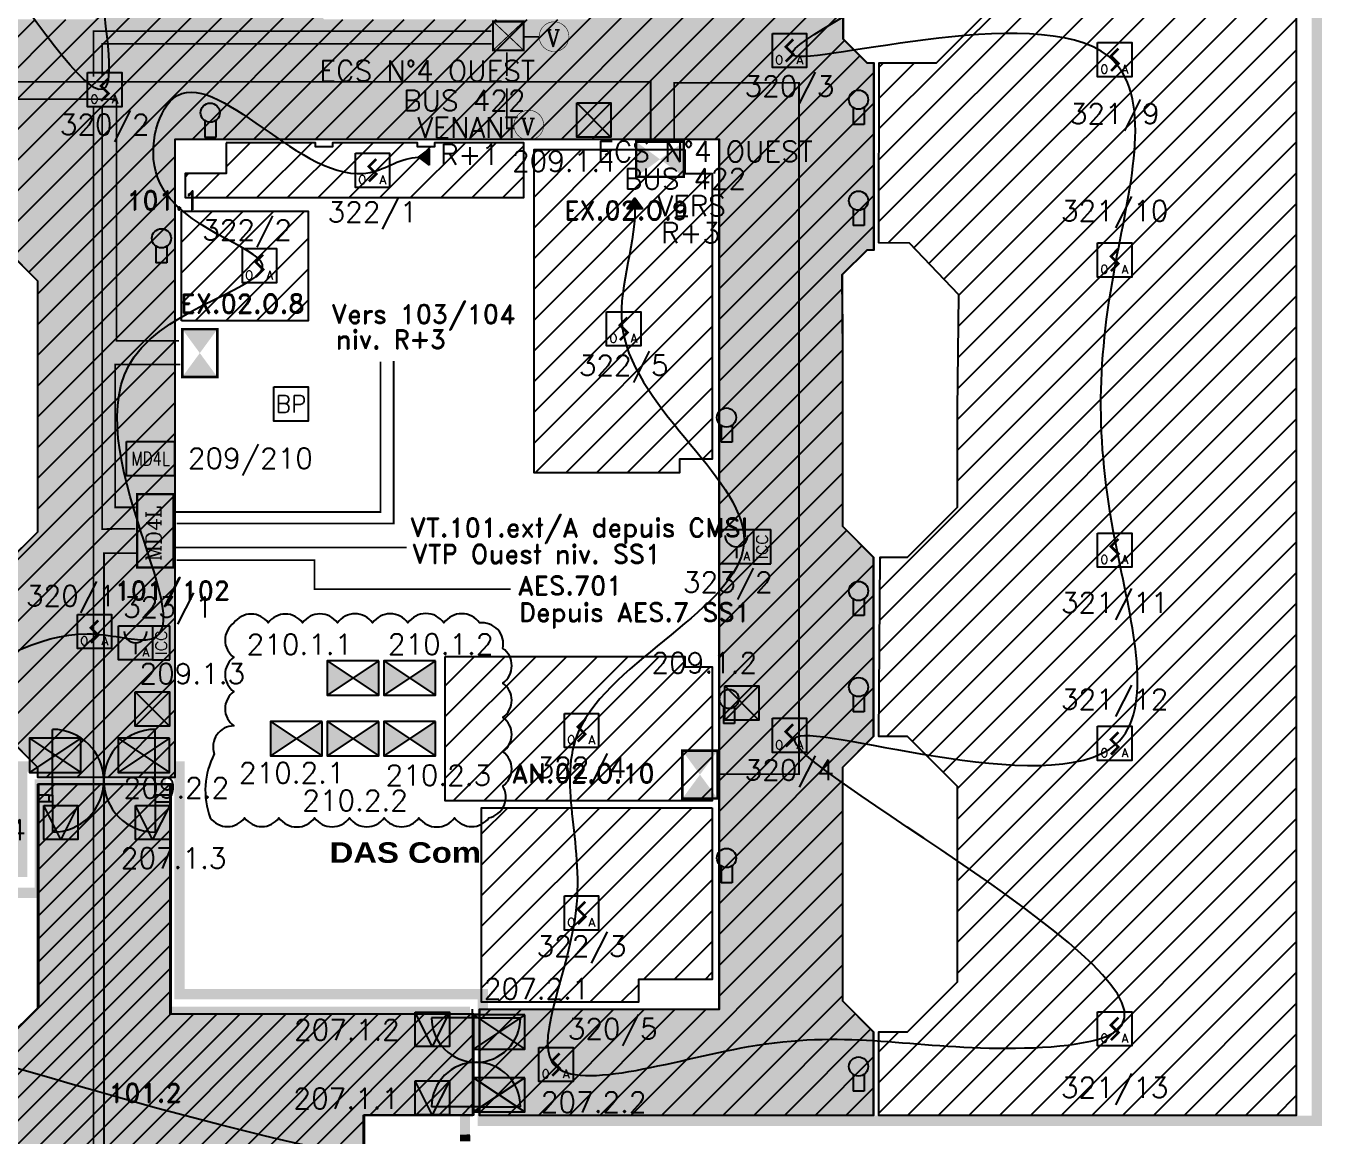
# Model space of a CAD drawing. Header units: millimetres. Extents: x 107 to 210, y 0 to 81.
# Drawn here: x 155.27 to 174.19, y 52.9 to 69.11 of the extents above; entities that cross this region are included whole.
import ezdxf
from ezdxf.enums import TextEntityAlignment as Align

# ---------------------------------------------------------------- set-up
doc = ezdxf.new("R2010")
doc.units = ezdxf.units.MM
doc.linetypes.add('CACHE2', pattern=[4.7625, 3.175, -1.5875])
doc.linetypes.add('SLD', pattern=[0])
for name, color, linetype in [('ATEIS MISE EN SECURITE', 7, 'Continuous'), ('ATEIS ZONES MES', 7, 'Continuous'), ('JCC-ADRESSAGE', 6, 'Continuous'), ('JCC-ALARME GENERALE SELECTIVE', 3, 'Continuous'), ('JCC-BOUTON POUSSOIR REARMEMENT CCF', 3, 'Continuous'), ('JCC-CCF', 6, 'Continuous'), ('JCC-COMMUN', 2, 'Continuous'), ('JCC-DECLENCHEUR MANUEL AVEC ISOLATEUR', 5, 'Continuous'), ('JCC-ELEMENT DEPORTE_4 L DAS', 1, 'Continuous'), ('JCC-FILERIE SDI', 6, 'Continuous'), ('JCC-INDICATEUR ACTION', 1, 'Continuous'), ('JCC-OPTIQUE_A', 1, 'Continuous'), ('JCC-UAE-SDI', 7, 'Continuous'), ('JCC-VENTOUSE_PCF', 1, 'Continuous'), ('JCC-ZONING ZDA-ZDM', 5, 'Continuous'), ('PORTES', 8, 'Continuous')]:
    doc.layers.add(name, color=color, linetype=linetype)
doc.layers.add('JCC-MD4L', color=1, linetype='Continuous', lineweight=0)
doc.styles.add('ARIAL', font='')
doc.styles.add('HELVL', font='ROMAND.SHX')
doc.styles.add('ROMANC', font='romanc')
doc.styles.get("Standard").update_dxf_attribs({"font": 'romans.shx'})
doc.styles.add('TEXTE', font='romans.shx')
doc.styles.get('ARIAL').set_extended_font_data('Arial Black')
pattern_1 = [(45, (143.08978, 5.6988), (-0.2245064, 0.2245064), [])]
pattern_2 = [(0, (143.08978, 5.69879), (0.079375, 0.15875), [0, -0.15875])]

# ---------------------------------------------------------------- blocks, each defined once
blk = doc.blocks.new('optique_a')
at = {"layer": 'JCC-OPTIQUE_A', "color": 0}
blk.add_lwpolyline([(-2.5, 2.5), (2.5, 2.5), (2.5, -2.5), (-2.5, -2.5)], close=True, dxfattribs=at)
at = {"layer": 'JCC-OPTIQUE_A', "color": 0, "const_width": 0.385}
blk.add_lwpolyline([(0.54, 1.63), (-0.54, 0.54), (0.54, -0.54), (-0.54, -1.63)], dxfattribs=at)
at = {"layer": 'JCC-ADRESSAGE', "style": 'TEXTE'}
blk.add_attdef('ADRESSE', text='', height=3, dxfattribs=at).set_placement((0, 5), align=Align.MIDDLE)
at = {"layer": 'JCC-OPTIQUE_A', "color": 0}
for s, p in [('O', (-1.5, -2)), ('A', (1.5, -2))]:
    blk.add_text(s, height=1.25, dxfattribs=at).set_placement(p, align=Align.CENTER)
blk = doc.blocks.new('indicateur action')
at = {"layer": 'JCC-INDICATEUR ACTION'}
blk.add_hatch(color=0, dxfattribs=at).paths.add_polyline_path([(0.8, -0.05, -0.315344), (-0.8, -0.05), (-0.8, -2.5), (0.8, -2.5)])
at = {"layer": 'JCC-INDICATEUR ACTION', "color": 0}
for p, q in [((-0.8, -0.05), (-0.8, -2.5)), ((0.8, -0.05), (0.8, -2.5)), ((0.8, -2.5), (-0.8, -2.5))]:
    blk.add_line(p, q, dxfattribs=at)
blk.add_circle((0, 1.1), 1.4, dxfattribs=at)
at = {"layer": 'JCC-ADRESSAGE', "style": 'TEXTE'}
blk.add_attdef('ADRESSE', text='', height=3, dxfattribs=at).set_placement((0, 5), align=Align.MIDDLE)
blk = doc.blocks.new('déclencheur manuel avec isolateur')
at = {"layer": 'JCC-DECLENCHEUR MANUEL AVEC ISOLATEUR', "color": 0}
for p, q in [((2.5, 2.5), (5.02, 2.5)), ((5.02, -2.5), (5.02, 2.5)), ((0, 0), (0, -1.66)), ((2.5, -2.5), (5.02, -2.5))]:
    blk.add_line(p, q, dxfattribs=at)
blk.add_lwpolyline([(-2.5, 2.5), (2.5, 2.5), (2.5, -2.5), (-2.5, -2.5)], close=True, dxfattribs=at)
blk.add_arc((0, 1.66), 1.66, 180, 0, dxfattribs=at)
at = {"layer": 'JCC-ADRESSAGE', "style": 'TEXTE'}
blk.add_attdef('ADRESSE', text='', height=3, dxfattribs=at).set_placement((0, 5), align=Align.MIDDLE)
at = {"layer": 'JCC-DECLENCHEUR MANUEL AVEC ISOLATEUR', "color": 0}
blk.add_text('ICC', height=1.668, rotation=90, dxfattribs=at).set_placement((3.76, 0), align=Align.MIDDLE_CENTER)
blk.add_text('A', height=1.25, dxfattribs=at).set_placement((1.5, -2), align=Align.CENTER)
blk = doc.blocks.new('alarme générale selective')
at = {"layer": 'JCC-ALARME GENERALE SELECTIVE', "color": 0}
for p, q in [((2.5, -2.5), (-2.5, 2.5)), ((-2.5, -2.5), (2.5, 2.5))]:
    blk.add_line(p, q, dxfattribs=at)
blk.add_lwpolyline([(-2.5, 2.5), (2.5, 2.5), (2.5, -2.5), (-2.5, -2.5)], close=True, dxfattribs=at)
at = {"layer": 'JCC-ADRESSAGE', "style": 'TEXTE'}
blk.add_attdef('ADRESSE', text='', height=3, dxfattribs=at).set_placement((0, 5), align=Align.MIDDLE)
blk = doc.blocks.new('ventouse PCF')
at = {"layer": 'JCC-VENTOUSE_PCF'}
blk.add_hatch(color=0, dxfattribs=at).paths.add_polyline_path([(0, -2.5), (2.5, 2.5), (-2.5, 2.5)])
at = {"layer": 'JCC-VENTOUSE_PCF', "color": 0}
for p, q in [((0, -2.5), (-2.5, 2.5)), ((2.5, 2.5), (0, -2.5))]:
    blk.add_line(p, q, dxfattribs=at)
blk.add_lwpolyline([(-2.5, 2.5), (2.5, 2.5), (2.5, -2.5), (-2.5, -2.5)], close=True, dxfattribs=at)
at = {"layer": 'JCC-ADRESSAGE', "style": 'TEXTE'}
blk.add_attdef('ADRESSE', text='', height=3, dxfattribs=at).set_placement((0, 5), align=Align.MIDDLE)
blk = doc.blocks.new('clapet coupe feu_Réarm élect')
at = {"layer": 'JCC-CCF'}
h = blk.add_hatch(color=0, dxfattribs=at)
h.paths.add_polyline_path([(-3.76, 2.5), (-3.76, -2.5), (0, 0)])
h.paths.add_polyline_path([(3.76, 2.5), (0, 0), (3.76, -2.5)])
at = {"layer": 'JCC-CCF', "color": 0}
for p, q in [((3.76, 2.5), (-3.76, -2.5)), ((-3.76, 2.5), (3.76, -2.5))]:
    blk.add_line(p, q, dxfattribs=at)
blk.add_lwpolyline([(3.76, 2.5), (-3.76, 2.5), (-3.76, -2.5), (3.76, -2.5)], close=True, dxfattribs=at)
at = {"layer": 'JCC-ADRESSAGE', "style": 'TEXTE'}
blk.add_attdef('ADRESSE', text='', height=3, dxfattribs=at).set_placement((0, 5), align=Align.MIDDLE)
blk = doc.blocks.new('MD4L')
at = {"layer": 'JCC-ELEMENT DEPORTE_4 L DAS', "color": 0}
blk.add_lwpolyline([(-3.5, 2.5), (3.5, 2.5), (3.5, -2.5), (-3.5, -2.5)], close=True, dxfattribs=at)
at = {"layer": 'JCC-ADRESSAGE', "style": 'TEXTE'}
blk.add_attdef('ADRESSE', text='', height=3, dxfattribs=at).set_placement((0, 5), align=Align.MIDDLE)
at = {"layer": 'JCC-ELEMENT DEPORTE_4 L DAS', "color": 0, "width": 0.8}
blk.add_text('MD4L', height=2, dxfattribs=at).set_placement((0, 0), align=Align.MIDDLE_CENTER)
blk = doc.blocks.new('commun')
at = {"layer": 'JCC-COMMUN', "color": 0}
blk.add_lwpolyline([(-2.5, 2.5), (2.5, 2.5), (2.5, -2.5), (-2.5, -2.5)], close=True, dxfattribs=at)
at = {"layer": 'JCC-ADRESSAGE', "style": 'TEXTE'}
blk.add_attdef('ADRESSE', text='', height=3, dxfattribs=at).set_placement((0, 5), align=Align.MIDDLE)
at = {"layer": 'JCC-COMMUN', "color": 0, "style": 'TEXTE'}
blk.add_attdef('GENRE', text='', height=2.5, dxfattribs=at).set_placement((0, 0), align=Align.MIDDLE)
blk = doc.blocks.new("VOLETS D'EXTRACTION DE DESENFUMAGE")
at = {"color": 1, "linetype": 'SLD', "const_width": 0.373}
blk.add_lwpolyline([(0, 5.12), (0, 0), (6.97, 0), (6.97, 5.12)], close=True, dxfattribs=at)
at = {"color": 1, "linetype": 'SLD'}
blk.add_solid([(0, 5.12), (0, 0), (6.97, 0), (6.97, 5.12)], dxfattribs=at)
blk = doc.blocks.new("VOLETS D'AMENEE D'AIR DESENFUMAGE")
at = {"color": 3, "linetype": 'SLD', "const_width": 0.373}
blk.add_lwpolyline([(0, 5.12), (0, 0), (6.97, 0), (6.97, 5.12)], close=True, dxfattribs=at)
at = {"color": 3, "linetype": 'SLD'}
blk.add_solid([(0, 5.12), (0, 0), (6.97, 0), (6.97, 5.12)], dxfattribs=at)
blk = doc.blocks.new('A$C20DD5AA8')
at = {"color": 4, "linetype": 'Continuous', "const_width": 0.364}
blk.add_lwpolyline([(0.18, 5.52), (0.18, 0.18), (10.88, 0.18), (10.88, 5.52)], close=True, dxfattribs=at)
at = {"linetype": 'Continuous', "style": 'ROMANC'}
blk.add_text('MD4L', height=2.183, dxfattribs=at).set_placement((1.13, 2))
blk = doc.blocks.new('VENTOUSE ELECTROMANETIQUE A RUPTURE')
at = {"color": 4, "linetype": 'Continuous', "const_width": 0.00535}
blk.add_lwpolyline([(-0.142, 0, 1), (0.142, 0, 1)], format="xyb", close=True, dxfattribs=at)
at = {"color": 1, "linetype": 'SLD', "style": 'ROMANC'}
blk.add_text('V', height=0.16, dxfattribs=at).set_placement((-0.077, -0.096))
blk = doc.blocks.new('BOITE DE RACCORDEMENT PCF')
at = {"color": 3, "linetype": 'Continuous', "const_width": 0.02}
blk.add_lwpolyline([(0, 0.275), (0, 0), (0.292, 0), (0.292, 0.275)], close=True, dxfattribs=at)
at = {"color": 3, "linetype": 'Continuous', "const_width": 0.01}
for points in [[(0.292, 0), (0, 0.275)], [(0.292, 0.275), (0, 0)]]:
    blk.add_lwpolyline(points, dxfattribs=at)

msp = doc.modelspace()

# ---------------------------------------------------------------- hatches: boundary and pattern name
at = {"layer": 'ATEIS ZONES MES'}
h = msp.add_hatch(dxfattribs=at)
h.set_pattern_fill('DOTS', color=5, scale=0.1, style=0)
h.set_pattern_definition(pattern_2)
edge = h.paths.add_edge_path()
edge.add_line((167.629, 72.182), (167.629, 70.849))
edge.add_line((167.629, 70.849), (167.599, 70.849))
edge.add_line((167.599, 70.849), (167.199, 70.449))
edge.add_line((167.199, 70.449), (167.199, 69.979))
edge.add_line((167.199, 69.979), (167.199, 68.918))
edge.add_line((167.199, 68.918), (167.551, 68.567))
edge.add_line((167.551, 68.567), (167.649, 68.567))
edge.add_line((167.649, 68.567), (167.649, 65.831))
edge.add_line((167.649, 65.831), (167.551, 65.831))
edge.add_line((167.551, 65.831), (167.188, 65.473))
edge.add_line((167.188, 65.473), (167.193, 64.329))
edge.add_line((167.193, 64.329), (167.193, 61.799))
edge.add_line((167.193, 61.799), (167.643, 61.349))
edge.add_line((167.643, 61.349), (167.643, 58.729))
edge.add_line((167.643, 58.729), (167.193, 58.279))
edge.add_line((167.193, 58.279), (167.193, 54.869))
edge.add_line((167.193, 54.869), (167.643, 54.419))
edge.add_line((167.643, 54.419), (167.643, 53.199))
edge.add_line((167.643, 53.199), (161.893, 53.199))
edge.add_line((161.893, 53.199), (161.893, 54.749))
edge.add_line((161.893, 54.749), (165.393, 54.749))
edge.add_line((165.393, 54.749), (165.393, 57.467))
edge.add_line((165.393, 57.467), (165.393, 60.161))
edge.add_line((165.393, 60.161), (165.393, 67.449))
edge.add_line((165.393, 67.449), (157.443, 67.449))
edge.add_line((157.443, 67.449), (157.443, 60.349))
edge.add_line((157.443, 60.349), (157.443, 58.134))
edge.add_line((157.443, 58.134), (157.158, 58.134))
edge.add_line((157.158, 58.134), (155.526, 58.134))
edge.add_line((155.526, 58.134), (155.493, 58.134))
edge.add_line((155.493, 58.134), (155.443, 58.134))
edge.add_line((155.443, 58.134), (155.443, 58.279))
edge.add_line((155.443, 58.279), (154.993, 58.729))
edge.add_line((154.993, 58.729), (154.993, 61.269))
edge.add_line((154.993, 61.269), (155.443, 61.719))
edge.add_line((155.443, 61.719), (155.443, 65.379))
edge.add_line((155.443, 65.379), (154.993, 65.829))
edge.add_line((154.993, 65.829), (154.993, 67.249))
edge.add_line((154.993, 67.249), (151.593, 67.249))
edge.add_line((151.593, 67.249), (151.593, 67.299))
edge.add_line((151.593, 67.299), (151.443, 67.299))
edge.add_line((151.443, 67.299), (151.443, 68.949))
edge.add_line((151.443, 68.949), (151.593, 68.949))
edge.add_line((151.593, 68.949), (151.593, 69.199))
edge.add_line((151.593, 69.199), (152.694, 69.199))
edge.add_line((152.694, 69.199), (152.96, 69.464))
edge.add_line((152.96, 69.464), (152.96, 69.635))
edge.add_line((152.96, 69.635), (154.293, 69.635))
edge.add_line((154.293, 69.635), (154.293, 69.599))
edge.add_line((154.293, 69.599), (154.693, 69.199))
edge.add_line((154.693, 69.199), (156.265, 69.199))
edge.add_line((156.265, 69.199), (156.53, 69.464))
edge.add_line((156.53, 69.464), (156.53, 69.635))
edge.add_line((156.53, 69.635), (159.357, 69.635))
edge.add_line((159.357, 69.635), (159.357, 69.464))
edge.add_line((159.357, 69.464), (159.622, 69.199))
edge.add_line((159.622, 69.199), (163.464, 69.199))
edge.add_line((163.464, 69.199), (163.73, 69.464))
edge.add_line((163.73, 69.464), (163.73, 69.635))
edge.add_line((163.73, 69.635), (165.243, 69.635))
edge.add_line((165.243, 69.635), (165.243, 73.549))
edge.add_line((165.243, 73.549), (165.293, 73.549))
edge.add_line((165.293, 73.549), (165.293, 73.699))
edge.add_line((165.293, 73.699), (166.943, 73.699))
edge.add_line((166.943, 73.699), (166.943, 73.549))
edge.add_line((166.943, 73.549), (167.193, 73.549))
edge.add_line((167.193, 73.549), (167.193, 72.448))
edge.add_line((167.193, 72.448), (167.459, 72.182))
edge.add_line((167.459, 72.182), (167.629, 72.182))
h = msp.add_hatch(dxfattribs=at)
h.set_pattern_fill('DOTS', color=5, scale=0.1, style=0)
h.set_pattern_definition(pattern_2)
h.paths.add_polyline_path([(158.204, 48.087), (158.204, 31.253), (160.204, 31.253), (160.204, 32.472), (159.754, 32.922), (159.754, 36.683), (160.204, 37.133), (160.204, 39.672), (159.754, 40.122), (159.754, 43.883), (160.204, 44.333), (160.204, 46.872), (159.754, 47.322), (159.754, 51.083), (160.204, 51.533), (160.204, 53.202), (161.804, 53.202), (161.804, 54.682), (157.384, 54.682), (157.384, 58.037), (155.454, 58.037), (155.454, 54.772), (155.004, 54.322), (155.004, 52.702), (150.274, 52.702), (150.274, 52.827), (148.479, 52.827), (148.479, 51.483), (148.929, 51.033), (148.929, 47.322), (148.479, 46.872), (148.479, 44.333), (148.929, 43.883), (148.929, 40.122), (148.479, 39.672), (148.479, 37.133), (148.929, 36.683), (148.929, 32.922), (148.479, 32.472), (148.479, 31.253), (148.764, 31.253), (148.764, 30.633), (150.504, 30.633), (150.504, 31.502), (151.604, 31.502), (151.604, 33.103), (150.504, 33.103), (150.504, 50.822), (151.664, 50.822), (151.664, 50.222), (150.604, 50.222), (150.604, 48.087)])
at = {"layer": 'JCC-FILERIE SDI'}
for points in [[(160.998, 67.187), (161.155, 67.07), (161.155, 67.305)], [(164.16, 66.593), (164.042, 66.436), (164.278, 66.436)]]:
    msp.add_hatch(color=4, dxfattribs=at).paths.add_polyline_path(points)
at = {"layer": 'JCC-ZONING ZDA-ZDM'}
h = msp.add_hatch(dxfattribs=at)
h.set_pattern_fill('ANSI31', color=256, scale=0.1, style=0)
h.set_pattern_definition(pattern_1)
edge = h.paths.add_edge_path()
edge.add_line((167.706, 70.849), (167.706, 72.182))
edge.add_line((167.706, 72.182), (169.156, 72.182))
edge.add_line((169.156, 72.182), (169.209, 72.182))
edge.add_line((169.209, 72.182), (169.938, 72.91))
edge.add_line((169.938, 72.91), (169.958, 72.931))
edge.add_line((169.958, 72.931), (169.958, 74.299))
edge.add_line((169.958, 74.299), (173.815, 74.299))
edge.add_line((173.815, 74.299), (173.815, 53.199))
edge.add_line((173.815, 53.199), (167.72, 53.199))
edge.add_line((167.72, 53.199), (167.72, 54.419))
edge.add_line((167.72, 54.419), (168.14, 54.419))
edge.add_line((168.14, 54.419), (168.87, 55.149))
edge.add_line((168.87, 55.149), (168.87, 57.999))
edge.add_line((168.87, 57.999), (168.14, 58.729))
edge.add_line((168.14, 58.729), (167.72, 58.729))
edge.add_line((167.72, 58.729), (167.74, 61.349))
edge.add_line((167.74, 61.349), (168.14, 61.349))
edge.add_line((168.14, 61.349), (168.87, 62.079))
edge.add_line((168.87, 62.079), (168.87, 63.499))
edge.add_line((168.87, 63.499), (168.89, 65.18))
edge.add_line((168.89, 65.18), (168.168, 65.934))
edge.add_line((168.168, 65.934), (167.721, 65.94))
edge.add_line((167.721, 65.94), (167.726, 68.567))
edge.add_line((167.726, 68.567), (168.564, 68.567))
edge.add_line((168.564, 68.567), (169.313, 69.315))
edge.add_line((169.313, 69.315), (169.313, 70.748))
edge.add_line((169.313, 70.748), (169.312, 70.849))
edge.add_line((169.312, 70.849), (167.714, 70.849))
h = msp.add_hatch(dxfattribs=at)
h.set_pattern_fill('ANSI31', color=6, scale=0.1, style=0)
h.set_pattern_definition(pattern_1)
edge = h.paths.add_edge_path()
edge.add_line((167.626, 72.182), (167.626, 70.849))
edge.add_line((167.626, 70.849), (167.596, 70.849))
edge.add_line((167.596, 70.849), (167.196, 70.449))
edge.add_line((167.196, 70.449), (167.196, 69.979))
edge.add_line((167.196, 69.979), (167.196, 68.918))
edge.add_line((167.196, 68.918), (167.547, 68.567))
edge.add_line((167.547, 68.567), (167.646, 68.567))
edge.add_line((167.646, 68.567), (167.646, 65.831))
edge.add_line((167.646, 65.831), (167.547, 65.831))
edge.add_line((167.547, 65.831), (167.184, 65.473))
edge.add_line((167.184, 65.473), (167.19, 64.329))
edge.add_line((167.19, 64.329), (167.19, 61.799))
edge.add_line((167.19, 61.799), (167.64, 61.349))
edge.add_line((167.64, 61.349), (167.64, 58.729))
edge.add_line((167.64, 58.729), (167.19, 58.279))
edge.add_line((167.19, 58.279), (167.19, 54.869))
edge.add_line((167.19, 54.869), (167.64, 54.419))
edge.add_line((167.64, 54.419), (167.64, 53.199))
edge.add_line((167.64, 53.199), (161.89, 53.199))
edge.add_line((161.89, 53.199), (161.89, 54.749))
edge.add_line((161.89, 54.749), (165.389, 54.749))
edge.add_line((165.389, 54.749), (165.39, 57.467))
edge.add_line((165.39, 57.467), (165.389, 60.161))
edge.add_line((165.389, 60.161), (165.39, 67.449))
edge.add_line((165.39, 67.449), (157.44, 67.449))
edge.add_line((157.44, 67.449), (157.44, 60.349))
edge.add_line((157.44, 60.349), (157.44, 58.134))
edge.add_line((157.44, 58.134), (157.154, 58.134))
edge.add_line((157.154, 58.134), (155.522, 58.134))
edge.add_line((155.522, 58.134), (155.49, 58.134))
edge.add_line((155.49, 58.134), (155.44, 58.134))
edge.add_line((155.44, 58.134), (155.44, 58.279))
edge.add_line((155.44, 58.279), (154.99, 58.729))
edge.add_line((154.99, 58.729), (154.99, 61.269))
edge.add_line((154.99, 61.269), (155.44, 61.719))
edge.add_line((155.44, 61.719), (155.44, 65.379))
edge.add_line((155.44, 65.379), (154.99, 65.829))
edge.add_line((154.99, 65.829), (154.99, 67.249))
edge.add_line((154.99, 67.249), (151.59, 67.249))
edge.add_line((151.59, 67.249), (151.59, 67.299))
edge.add_line((151.59, 67.299), (151.44, 67.299))
edge.add_line((151.44, 67.299), (151.44, 68.949))
edge.add_line((151.44, 68.949), (151.59, 68.949))
edge.add_line((151.59, 68.949), (151.59, 69.199))
edge.add_line((151.59, 69.199), (152.691, 69.199))
edge.add_line((152.691, 69.199), (152.956, 69.464))
edge.add_line((152.956, 69.464), (152.956, 69.635))
edge.add_line((152.956, 69.635), (154.29, 69.635))
edge.add_line((154.29, 69.635), (154.29, 69.599))
edge.add_line((154.29, 69.599), (154.69, 69.199))
edge.add_line((154.69, 69.199), (156.261, 69.199))
edge.add_line((156.261, 69.199), (156.527, 69.464))
edge.add_line((156.527, 69.464), (156.527, 69.635))
edge.add_line((156.527, 69.635), (159.353, 69.635))
edge.add_line((159.353, 69.635), (159.353, 69.464))
edge.add_line((159.353, 69.464), (159.619, 69.199))
edge.add_line((159.619, 69.199), (163.461, 69.199))
edge.add_line((163.461, 69.199), (163.726, 69.464))
edge.add_line((163.726, 69.464), (163.726, 69.635))
edge.add_line((163.726, 69.635), (165.24, 69.635))
edge.add_line((165.24, 69.635), (165.24, 73.549))
edge.add_line((165.24, 73.549), (165.29, 73.549))
edge.add_line((165.29, 73.549), (165.29, 73.699))
edge.add_line((165.29, 73.699), (166.94, 73.699))
edge.add_line((166.94, 73.699), (166.94, 73.549))
edge.add_line((166.94, 73.549), (167.19, 73.549))
edge.add_line((167.19, 73.549), (167.19, 72.448))
edge.add_line((167.19, 72.448), (167.455, 72.182))
edge.add_line((167.455, 72.182), (167.626, 72.182))
h = msp.add_hatch(dxfattribs=at)
h.set_pattern_fill('ANSI31', color=3, scale=0.1, style=0)
h.set_pattern_definition(pattern_1)
h.paths.add_polyline_path([(158.19, 67.399), (158.19, 66.949), (157.59, 66.949), (157.59, 66.598), (162.539, 66.598), (162.539, 67.399), (161.233, 67.399), (161.233, 67.338), (160.985, 67.338), (160.985, 67.399), (159.744, 67.399), (159.744, 67.338), (159.496, 67.338), (159.496, 67.399)])
h = msp.add_hatch(dxfattribs=at)
h.set_pattern_fill('ANSI31', color=3, scale=0.1, style=0)
h.set_pattern_definition(pattern_1)
h.paths.add_polyline_path([(164.89, 67.299), (164.89, 66.949), (165.29, 66.949), (165.29, 62.779), (164.81, 62.779), (164.81, 62.578), (162.689, 62.578), (162.689, 67.299)])
h = msp.add_hatch(dxfattribs=at)
h.set_pattern_fill('ANSI31', color=3, scale=0.1, style=0)
h.set_pattern_definition(pattern_1)
edge = h.paths.add_edge_path()
edge.add_line((157.54, 64.798), (157.54, 66.398))
edge.add_line((157.54, 66.398), (159.389, 66.398))
edge.add_line((159.389, 66.398), (159.389, 64.798))
edge.add_line((159.389, 64.798), (157.54, 64.798))
h = msp.add_hatch(dxfattribs=at)
h.set_pattern_fill('ANSI31', color=3, scale=0.1, style=0)
h.set_pattern_definition(pattern_1)
h.paths.add_polyline_path([(161.39, 59.899), (164.89, 59.899), (164.89, 59.749), (165.29, 59.749), (165.29, 57.789), (161.39, 57.789)])
h = msp.add_hatch(dxfattribs=at)
h.set_pattern_fill('ANSI31', color=56, scale=0.075, style=0)
h.set_pattern_definition([(45, (143.08978, 5.6988), (-0.1683798, 0.1683798), [])])
h.paths.add_polyline_path([(158.19, 48.083), (158.19, 31.249), (160.19, 31.249), (160.19, 32.469), (159.74, 32.919), (159.74, 36.679), (160.19, 37.129), (160.19, 39.669), (159.74, 40.119), (159.74, 43.879), (160.19, 44.329), (160.19, 46.869), (159.74, 47.319), (159.74, 51.079), (160.19, 51.529), (160.19, 53.199), (161.79, 53.199), (161.79, 54.679), (157.37, 54.679), (157.37, 58.034), (155.44, 58.034), (155.44, 54.769), (154.99, 54.319), (154.99, 52.699), (150.26, 52.699), (150.26, 52.824), (148.465, 52.824), (148.465, 51.479), (148.915, 51.029), (148.915, 47.319), (148.465, 46.869), (148.465, 44.329), (148.915, 43.879), (148.915, 40.119), (148.465, 39.669), (148.465, 37.129), (148.915, 36.679), (148.915, 32.919), (148.465, 32.469), (148.465, 31.249), (148.75, 31.249), (148.75, 30.629), (150.49, 30.629), (150.49, 31.499), (151.589, 31.499), (151.589, 33.099), (150.49, 33.099), (150.49, 50.818), (151.65, 50.818), (151.65, 50.218), (150.59, 50.218), (150.59, 48.083)])
h = msp.add_hatch(dxfattribs=at)
h.set_pattern_fill('ANSI31', color=3, scale=0.1, style=0)
h.set_pattern_definition(pattern_1)
edge = h.paths.add_edge_path()
edge.add_line((165.29, 57.689), (165.29, 55.183))
edge.add_line((165.29, 55.183), (164.21, 55.183))
edge.add_line((164.21, 55.183), (164.21, 54.849))
edge.add_line((164.21, 54.849), (161.92, 54.849))
edge.add_line((161.92, 54.849), (161.92, 57.689))
edge.add_line((161.92, 57.689), (165.29, 57.689))

# ---------------------------------------------------------------- linework, layer by layer
at = {"layer": 'ATEIS MISE EN SECURITE', "color": 6, "const_width": 0.025}
for points in [[(156.255, 68.366), (156.255, 69.029), (162.064, 69.029)], [(162.552, 68.944), (162.763, 68.944)], [(162.068, 68.845), (156.379, 68.845), (156.379, 68.371)], [(162.291, 68.721), (162.291, 68.372)], [(162.291, 68.195), (162.291, 67.61), (162.394, 67.61)], [(152.46, 52.238), (152.46, 51.632), (156.255, 51.632), (156.255, 67.924)], [(156.379, 67.924), (156.379, 61.759), (156.866, 61.763)]]:
    msp.add_lwpolyline(points, dxfattribs=at)
at = {"layer": 'ATEIS MISE EN SECURITE', "color": 3, "const_width": 0.025}
for points in [[(152.039, 68.288), (164.39, 68.288), (164.39, 67.455)], [(164.734, 67.444), (164.734, 68.273), (166.556, 68.273), (166.556, 58.18), (165.406, 58.18)], [(157.503, 64.506), (156.588, 64.506), (156.588, 68.034), (152.028, 68.034)], [(156.868, 62.076), (156.572, 62.076), (156.572, 64.161), (157.524, 64.161)], [(156.886, 61.409), (156.407, 61.409), (156.407, 50.375), (159.38, 50.375), (159.38, 37.657), (158.188, 37.657)]]:
    msp.add_lwpolyline(points, dxfattribs=at)
at = {"layer": 'ATEIS MISE EN SECURITE', "color": 4, "linetype": 'CACHE2', "ltscale": 0.1, "const_width": 0.025}
msp.add_lwpolyline([(157.457, 62.008), (160.443, 62.008), (160.443, 64.203)], dxfattribs=at)
at = {"layer": 'ATEIS MISE EN SECURITE', "color": 1, "linetype": 'CACHE2', "ltscale": 0.1, "const_width": 0.025}
for points in [[(157.466, 61.841), (160.637, 61.841), (160.637, 64.213)], [(157.442, 61.491), (160.829, 61.491)]]:
    msp.add_lwpolyline(points, dxfattribs=at)
at = {"layer": 'ATEIS MISE EN SECURITE', "color": 5, "linetype": 'CACHE2', "ltscale": 0.1, "const_width": 0.025}
msp.add_lwpolyline([(157.466, 61.304), (159.48, 61.304), (159.48, 60.882), (162.347, 60.882)], dxfattribs=at)
at = {"layer": 'ATEIS ZONES MES', "color": 5}
for points in [[(167.199, 69.979), (167.199, 68.918), (167.551, 68.567), (167.649, 68.567), (167.649, 65.831), (167.551, 65.831), (167.188, 65.473), (167.193, 64.329), (167.193, 61.799), (167.643, 61.349), (167.643, 58.729), (167.193, 58.279), (167.193, 54.869), (167.643, 54.419), (167.643, 53.199), (161.893, 53.199), (161.893, 54.749), (165.393, 54.749), (165.393, 57.467), (165.393, 60.161), (165.393, 67.449), (157.443, 67.449), (157.443, 67.449), (157.443, 60.349), (157.443, 58.134), (157.158, 58.134), (155.526, 58.134), (155.493, 58.134), (155.443, 58.134), (155.443, 58.279), (154.993, 58.729)], [(154.993, 61.269), (155.443, 61.719), (155.443, 65.379), (154.993, 65.829)], [(155.004, 52.702), (155.004, 54.322), (155.454, 54.772), (155.454, 58.037), (157.384, 58.037), (157.384, 54.682), (161.804, 54.682), (161.804, 53.202), (160.204, 53.202), (160.204, 51.533)]]:
    msp.add_lwpolyline(points, dxfattribs=at)
at = {"layer": 'JCC-CCF'}
msp.add_lwpolyline([(157.959, 57.545, 0.520567), (158.461, 57.545, 0.520567), (158.962, 57.545, 0.520567), (159.483, 57.545, 0.520567), (159.991, 57.545, 0.520567), (160.499, 57.545, 0.520567), (161.006, 57.545, 0.520567), (161.527, 57.545, 0.520567), (162.028, 57.545, 0.520567), (162.23, 58.007, 0.520567), (162.23, 58.508, 0.520567), (162.23, 59.009, 0.520567), (162.23, 59.51, 0.520567), (162.23, 60.017, 0.520567), (161.892, 60.388, 0.520567), (161.371, 60.388, 0.520567), (160.844, 60.388, 0.520567), (160.329, 60.388, 0.520567), (159.815, 60.388, 0.520567), (159.307, 60.388, 0.520567), (158.806, 60.388, 0.520567), (158.305, 60.388, 0.520567), (158.305, 59.887, 0.520567), (158.305, 59.386, 0.520567), (158.305, 58.885, 0.520567), (158.018, 58.475, 0.215688)], format="xyb", close=True, dxfattribs=at)
at = {"layer": 'JCC-FILERIE SDI', "color": 4}
for p, q in [((160.998, 67.187), (161.155, 67.305)), ((160.998, 67.187), (161.155, 67.305)), ((161.155, 67.305), (161.155, 67.07)), ((161.155, 67.305), (161.155, 67.07)), ((160.998, 67.187), (161.155, 67.07)), ((160.998, 67.187), (161.155, 67.07)), ((164.16, 66.593), (164.042, 66.436)), ((164.16, 66.593), (164.042, 66.436)), ((164.16, 66.593), (164.278, 66.436)), ((164.16, 66.593), (164.278, 66.436)), ((164.278, 66.436), (164.042, 66.436)), ((164.278, 66.436), (164.042, 66.436))]:
    msp.add_line(p, q, dxfattribs=at)
msp.add_open_spline([(164.16, 66.436), (164.16, 65.838), (163.344, 64.018), (167.511, 61.379), (162.45, 59.279), (163.762, 56.464), (162.1, 53.106), (166.558, 54.649), (168.479, 54.073), (173.82, 54.393), (161.888, 60.617), (172.338, 57.038), (170.891, 62.271), (170.887, 64.872), (172.303, 70.186), (162.016, 67.095), (173.537, 72.164), (167.63, 73.178), (164.266, 72.996), (160.192, 72.39), (155.015, 74.265), (158.002, 64.223), (150.611, 77.592), (152.948, 65.506), (153.138, 62.621), (152.122, 57.158), (155.091, 60.664), (158.395, 59.64), (154.777, 64.483), (160.007, 65.552), (156.796, 66.33), (157.526, 69.299), (159.61, 66.317), (160.752, 67.187), (160.998, 67.187)], degree=3, knots=[0, 0, 0, 0, 1.796643, 5.375588, 9.008941, 11.636029, 13.871465, 16.7513, 20.395789, 22.160684, 28.50751, 33.190873, 35.994263, 40.236315, 43.240307, 47.857681, 53.8383, 55.515988, 61.590066, 65.279257, 68.572995, 73.209219, 79.25889, 86.193408, 90.796176, 93.336137, 97.036448, 97.90237, 102.037971, 104.348321, 106.265765, 107.517749, 110.586065, 111.326528, 111.326528, 111.326528, 111.326528], dxfattribs=at)
at = {"layer": 'JCC-FILERIE SDI', "color": 1}
msp.add_open_spline([(158.049, 32.474), (158.049, 32.91), (157.23, 35.72), (165.131, 29.737), (162.793, 36.812), (163.035, 40.259), (163.045, 43.659), (162.87, 47.349), (164.198, 52.143), (158.747, 52.551), (148.958, 56.053), (156.913, 52.243), (155.914, 48.748), (153.106, 51.304), (150.113, 51.496), (141.837, 51.995), (149.517, 50.118), (144.006, 47.559), (145.699, 43.613), (144.273, 39.935), (146.817, 36.733), (144.707, 31.552), (148.936, 33.2), (154.117, 31.202), (151.646, 33.914), (152.574, 36.15), (147.857, 37.869), (154.068, 39.766), (151.202, 43.248), (153.944, 47.165), (148.765, 46.546), (149.564, 51.077), (151.432, 49.8), (152.643, 48.917), (153.681, 47.101), (157.295, 45.395), (159.004, 52.356), (159.444, 46.45), (152.902, 42.993), (159.738, 42.142), (158.955, 38.66), (158.925, 36.995), (158.925, 36.161)], degree=3, knots=[0, 0, 0, 0, 1.308226, 6.590606, 11.301082, 13.878702, 18.30798, 20.885274, 25.645472, 29.235063, 36.284617, 41.482545, 42.230197, 45.791717, 47.721879, 53.637404, 56.3988, 60.232713, 63.196944, 67.909883, 70.63315, 75.149136, 77.497225, 81.97104, 83.652818, 85.285791, 88.379789, 91.786853, 95.624466, 98.207289, 101.645563, 104.265827, 105.483623, 107.125539, 109.005038, 111.7534, 116.345522, 118.146983, 124.593333, 128.036019, 130.854514, 133.358672, 133.358672, 133.358672, 133.358672], dxfattribs=at)
at = {"layer": 'JCC-ZONING ZDA-ZDM', "color": 31, "const_width": 0.15}
msp.add_lwpolyline([(161.939, 53.199), (161.939, 54.969), (157.51, 54.969), (157.51, 58.292), (155.21, 58.292), (155.21, 56.755), (150.315, 56.755), (150.315, 67.249), (151.34, 67.249), (151.34, 68.999), (150.64, 68.999), (150.64, 76.198), (165.24, 76.199), (165.24, 73.799), (166.99, 73.799), (166.99, 74.549), (174.12, 74.549), (174.12, 53.119), (161.939, 53.119), (161.939, 53.199)], dxfattribs=at)
at = {"layer": 'JCC-ZONING ZDA-ZDM'}
msp.add_lwpolyline([(173.815, 74.299), (173.815, 53.199), (167.72, 53.199), (167.72, 54.419), (168.14, 54.419), (168.87, 55.149), (168.87, 57.999), (168.14, 58.729), (167.72, 58.729), (167.74, 61.349), (168.14, 61.349), (168.87, 62.079), (168.87, 63.499), (168.87, 63.499), (168.87, 63.499), (168.89, 65.18), (168.168, 65.934), (167.721, 65.94), (167.726, 68.567), (168.564, 68.567), (169.313, 69.315)], dxfattribs=at)
at = {"layer": 'JCC-ZONING ZDA-ZDM', "color": 6}
for points in [[(167.196, 69.979), (167.196, 68.918), (167.547, 68.567), (167.646, 68.567), (167.646, 65.831), (167.547, 65.831), (167.184, 65.473), (167.19, 64.329), (167.19, 61.799), (167.64, 61.349), (167.64, 58.729), (167.19, 58.279), (167.19, 54.869), (167.64, 54.419), (167.64, 53.199), (161.89, 53.199), (161.89, 54.749), (165.389, 54.749), (165.39, 57.467), (165.389, 60.161), (165.39, 67.449), (157.44, 67.449), (157.44, 67.449), (157.44, 60.349), (157.44, 58.134), (157.154, 58.134), (155.522, 58.134), (155.49, 58.134), (155.44, 58.134), (155.44, 58.279), (154.99, 58.729)], [(154.99, 61.269), (155.44, 61.719), (155.44, 65.379), (154.99, 65.829)]]:
    msp.add_lwpolyline(points, dxfattribs=at)
at = {"layer": 'JCC-ZONING ZDA-ZDM', "color": 3}
for points in [[(158.19, 67.399), (158.19, 66.949), (157.59, 66.949), (157.59, 66.598), (162.539, 66.598), (162.539, 67.399), (161.233, 67.399), (161.233, 67.338), (160.985, 67.338), (160.985, 67.399), (159.744, 67.399), (159.744, 67.338), (159.496, 67.338), (159.496, 67.399), (158.19, 67.399)], [(164.89, 67.299), (164.89, 66.949), (165.29, 66.949), (165.29, 62.779), (164.81, 62.779), (164.81, 62.578), (162.689, 62.578), (162.689, 67.299), (164.89, 67.299)], [(157.54, 64.798), (157.54, 66.398), (159.389, 66.398), (159.389, 64.798), (157.54, 64.798)], [(165.29, 57.689), (165.29, 55.183), (164.21, 55.183), (164.21, 54.849), (161.92, 54.849), (161.92, 57.689), (165.29, 57.689)]]:
    msp.add_lwpolyline(points, dxfattribs=at)
msp.add_lwpolyline([(161.39, 59.899), (164.89, 59.899), (164.89, 59.749), (165.29, 59.749), (165.29, 57.789), (161.39, 57.789), (161.39, 59.899)], close=True, dxfattribs=at)
at = {"layer": 'JCC-ZONING ZDA-ZDM', "const_width": 0.15}
for points in [[(161.679, 52.919), (161.679, 54.709), (157.23, 54.709), (157.23, 58.029), (155.471, 58.029), (155.471, 56.446), (150.315, 56.446), (150.315, 52.899), (141.94, 52.899), (141.94, 38.299)], [(161.68, 52.819), (161.679, 52.919)]]:
    msp.add_lwpolyline(points, dxfattribs=at)
at = {"layer": 'JCC-ZONING ZDA-ZDM', "color": 56}
msp.add_lwpolyline([(154.99, 52.699), (154.99, 54.319), (155.44, 54.769), (155.44, 58.034), (157.37, 58.034), (157.37, 54.679), (161.79, 54.679), (161.79, 53.199), (160.19, 53.199), (160.19, 51.529)], dxfattribs=at)
at = {"layer": 'PORTES'}
for p, q in [((155.654, 57.874), (155.654, 58.834)), ((157.154, 57.874), (157.154, 58.834)), ((155.604, 57.774), (155.604, 57.874)), ((155.604, 57.874), (155.654, 57.874)), ((155.654, 57.774), (155.604, 57.774)), ((155.654, 57.874), (155.654, 57.774)), ((155.654, 57.774), (155.654, 57.334)), ((157.37, 57.874), (157.154, 57.874)), ((157.154, 57.874), (157.154, 57.774)), ((157.154, 57.774), (157.154, 57.334)), ((157.154, 57.774), (157.37, 57.774))]:
    msp.add_line(p, q, dxfattribs=at)
at = {"layer": 'PORTES', "linetype": 'Continuous'}
for p, q in [((155.604, 57.874), (155.44, 57.874)), ((155.604, 57.774), (155.44, 57.774)), ((161.79, 54.624), (161.79, 54.749)), ((161.89, 54.749), (161.89, 54.624)), ((161.79, 54.624), (161.19, 54.624)), ((161.79, 54.674), (161.89, 54.674)), ((161.89, 54.624), (161.79, 54.624)), ((161.89, 54.624), (162.49, 54.624)), ((161.79, 53.324), (161.19, 53.324)), ((161.89, 53.324), (161.79, 53.324)), ((161.79, 53.324), (161.79, 53.199)), ((161.79, 53.274), (161.89, 53.274)), ((161.89, 53.324), (162.49, 53.324)), ((161.89, 53.199), (161.89, 53.324))]:
    msp.add_line(p, q, dxfattribs=at)
at = {"layer": 'PORTES'}
for centre, start, end in [((155.654, 58.084), 270, 90), ((157.154, 58.084), 90, 270)]:
    msp.add_arc(centre, 0.75, start, end, dxfattribs=at)
at = {"layer": 'PORTES', "linetype": 'Continuous'}
for centre, start, end in [((161.84, 54.624), 180, 0), ((161.84, 53.324), 0, 180)]:
    msp.add_arc(centre, 0.65, start, end, dxfattribs=at)

# ---------------------------------------------------------------- block references
at = {"layer": 'ATEIS MISE EN SECURITE', "linetype": 'Continuous'}
for name, p, xscale, yscale, zscale in [('BOITE DE RACCORDEMENT PCF', (162.088, 68.75), 1.5274875, 1.5274875, 1.5274875), ('VENTOUSE ELECTROMANETIQUE A RUPTURE', (162.979, 68.948), 1.5274875, 1.5274875, 1.5274875), ('VENTOUSE ELECTROMANETIQUE A RUPTURE', (162.61, 67.657), 1.5274875, 1.5274875, 1.5274875), ("VOLETS D'EXTRACTION DE DESENFUMAGE", (164.178, 66.902), 0.1, 0.1, 0.1)]:
    msp.add_blockref(name, p, dxfattribs=dict(at, xscale=xscale, yscale=yscale, zscale=zscale))
at = {"layer": 'ATEIS MISE EN SECURITE', "linetype": 'Continuous', "xscale": 0.1, "yscale": 0.1, "zscale": 0.1, "rotation": 90}
for name, p in [("VOLETS D'EXTRACTION DE DESENFUMAGE", (158.062, 63.98)), ("VOLETS D'AMENEE D'AIR DESENFUMAGE", (165.366, 57.825))]:
    msp.add_blockref(name, p, dxfattribs=at)
at = {"layer": 'ATEIS MISE EN SECURITE', "color": 0, "xscale": 0.1, "yscale": 0.1, "zscale": 0.1, "rotation": 90}
msp.add_blockref('A$C20DD5AA8', (157.442, 61.181), dxfattribs=at)
at = {"layer": 'JCC-ALARME GENERALE SELECTIVE', "lineweight": 0}
ref = msp.add_blockref('alarme générale selective', (163.56, 67.73), dxfattribs=dict(at, xscale=0.1000000000000014, yscale=0.1000000000000014))
ref.add_attrib('ADRESSE', '209.1.1', dxfattribs={"layer": 'JCC-ADRESSAGE', "height": 0.3, "style": 'TEXTE'}).set_placement((163.137, 67.132), align=Align.MIDDLE)
ref = msp.add_blockref('alarme générale selective', (165.721, 59.22), dxfattribs=dict(at, xscale=0.1000000000000014, yscale=0.1000000000000014))
ref.add_attrib('ADRESSE', '209.1.2', dxfattribs={"layer": 'JCC-ADRESSAGE', "height": 0.3, "style": 'TEXTE'}).set_placement((165.173, 59.805), align=Align.MIDDLE)
ref = msp.add_blockref('alarme générale selective', (157.113, 59.13), dxfattribs=dict(at, xscale=0.1000000000000014, yscale=0.1000000000000014))
ref.add_attrib('ADRESSE', '209.1.3', dxfattribs={"layer": 'JCC-ADRESSAGE', "height": 0.3, "style": 'TEXTE'}).set_placement((157.697, 59.648), align=Align.MIDDLE)
at = {"layer": 'JCC-BOUTON POUSSOIR REARMEMENT CCF'}
ref = msp.add_blockref('commun', (159.139, 63.585), dxfattribs=dict(at, xscale=0.1000000000000014, yscale=0.1000000000000014))
ref.add_attrib('GENRE', 'BP', dxfattribs={"layer": 'JCC-COMMUN', "color": 0, "height": 0.25, "style": 'TEXTE'}).set_placement((159.139, 63.585), align=Align.MIDDLE)
at = {"layer": 'JCC-CCF', "lineweight": 0}
ref = msp.add_blockref('clapet coupe feu_Réarm élect', (160.043, 59.583), dxfattribs=dict(at, xscale=0.0999999999999943, yscale=0.0999999999999943))
ref.add_attrib('ADRESSE', '210.1.1', dxfattribs={"layer": 'JCC-ADRESSAGE', "height": 0.3, "style": 'TEXTE'}).set_placement((159.262, 60.076), align=Align.MIDDLE)
ref = msp.add_blockref('clapet coupe feu_Réarm élect', (160.871, 59.583), dxfattribs=dict(at, xscale=0.0999999999999943, yscale=0.0999999999999943))
ref.add_attrib('ADRESSE', '210.1.2', dxfattribs={"layer": 'JCC-ADRESSAGE', "height": 0.3, "style": 'TEXTE'}).set_placement((161.324, 60.078), align=Align.MIDDLE)
ref = msp.add_blockref('clapet coupe feu_Réarm élect', (159.215, 58.698), dxfattribs=dict(at, xscale=0.0999999999999943, yscale=0.0999999999999943))
ref.add_attrib('ADRESSE', '210.2.1', dxfattribs={"layer": 'JCC-ADRESSAGE', "height": 0.3, "style": 'TEXTE'}).set_placement((159.149, 58.201), align=Align.MIDDLE)
ref = msp.add_blockref('clapet coupe feu_Réarm élect', (160.043, 58.698), dxfattribs=dict(at, xscale=0.0999999999999943, yscale=0.0999999999999943))
ref.add_attrib('ADRESSE', '210.2.2', dxfattribs={"layer": 'JCC-ADRESSAGE', "height": 0.3, "style": 'TEXTE'}).set_placement((160.074, 57.797), align=Align.MIDDLE)
ref = msp.add_blockref('clapet coupe feu_Réarm élect', (160.871, 58.698), dxfattribs=dict(at, xscale=0.0999999999999943, yscale=0.0999999999999943))
ref.add_attrib('ADRESSE', '210.2.3', dxfattribs={"layer": 'JCC-ADRESSAGE', "height": 0.3, "style": 'TEXTE'}).set_placement((161.29, 58.164), align=Align.MIDDLE)
ref = msp.add_blockref('clapet coupe feu_Réarm élect', (155.693, 58.456), dxfattribs=dict(at, xscale=0.0999999999999943, yscale=0.0999999999999943))
ref.add_attrib('ADRESSE', '209.2.1', dxfattribs={"layer": 'JCC-ADRESSAGE', "height": 0.3, "style": 'TEXTE'}).set_placement((154.344, 58.378), align=Align.MIDDLE)
ref = msp.add_blockref('clapet coupe feu_Réarm élect', (156.988, 58.456), dxfattribs=dict(at, xscale=0.0999999999999943, yscale=0.0999999999999943))
ref.add_attrib('ADRESSE', '209.2.2', dxfattribs={"layer": 'JCC-ADRESSAGE', "height": 0.3, "style": 'TEXTE'}).set_placement((157.464, 57.981), align=Align.MIDDLE)
ref = msp.add_blockref('clapet coupe feu_Réarm élect', (162.177, 54.415), dxfattribs=dict(at, xscale=0.0999999999999943, yscale=0.0999999999999943))
ref.add_attrib('ADRESSE', '207.2.1', dxfattribs={"layer": 'JCC-ADRESSAGE', "height": 0.3, "style": 'TEXTE'}).set_placement((162.725, 55.046), align=Align.MIDDLE)
ref = msp.add_blockref('clapet coupe feu_Réarm élect', (162.177, 53.499), dxfattribs=dict(at, xscale=0.0999999999999943, yscale=0.0999999999999943))
ref.add_attrib('ADRESSE', '207.2.2', dxfattribs={"layer": 'JCC-ADRESSAGE', "height": 0.3, "style": 'TEXTE'}).set_placement((163.558, 53.392), align=Align.MIDDLE)
at = {"layer": 'JCC-DECLENCHEUR MANUEL AVEC ISOLATEUR'}
ref = msp.add_blockref('déclencheur manuel avec isolateur', (165.642, 61.501), dxfattribs=dict(at, xscale=0.1000000000000014, yscale=0.1000000000000014))
ref.add_attrib('ADRESSE', '323/2', dxfattribs={"layer": 'JCC-ADRESSAGE', "height": 0.3, "style": 'TEXTE'}).set_placement((165.516, 60.961), align=Align.MIDDLE)
ref = msp.add_blockref('déclencheur manuel avec isolateur', (156.867, 60.098), dxfattribs=dict(at, xscale=0.1000000000000014, yscale=0.1000000000000014))
ref.add_attrib('ADRESSE', '323/1', dxfattribs={"layer": 'JCC-ADRESSAGE', "height": 0.3, "style": 'TEXTE'}).set_placement((157.341, 60.598), align=Align.MIDDLE)
at = {"layer": 'JCC-INDICATEUR ACTION', "lineweight": 0, "xscale": 0.1000000000000014, "yscale": 0.1000000000000014}
for p in [(167.426, 67.918), (157.958, 67.728), (167.426, 66.443), (157.246, 65.894), (165.498, 63.277), (167.426, 60.745), (167.426, 59.342), (165.536, 59.168), (165.498, 56.846), (167.426, 53.802)]:
    msp.add_blockref('indicateur action', p, dxfattribs=at)
at = {"layer": 'JCC-MD4L', "lineweight": 0}
ref = msp.add_blockref('MD4L', (157.087, 62.788), dxfattribs=dict(at, xscale=0.1000000000000014, yscale=0.1000000000000014))
ref.add_attrib('ADRESSE', '209/210', dxfattribs={"layer": 'JCC-ADRESSAGE', "height": 0.3, "style": 'TEXTE'}).set_placement((158.544, 62.77), align=Align.MIDDLE)
at = {"layer": 'JCC-OPTIQUE_A', "lineweight": 0}
ref = msp.add_blockref('optique_a', (166.417, 68.746), dxfattribs=dict(at, xscale=0.0999999999999996, yscale=0.0999999999999996))
ref.add_attrib('ADRESSE', '320/3', dxfattribs={"layer": 'JCC-ADRESSAGE', "height": 0.3, "style": 'TEXTE'}).set_placement((166.417, 68.203), align=Align.MIDDLE)
ref = msp.add_blockref('optique_a', (171.166, 68.611), dxfattribs=dict(at, xscale=0.1000000000000014, yscale=0.1000000000000014))
ref.add_attrib('ADRESSE', '321/9', dxfattribs={"layer": 'JCC-ADRESSAGE', "height": 0.3, "style": 'TEXTE'}).set_placement((171.166, 67.802), align=Align.MIDDLE)
ref = msp.add_blockref('optique_a', (156.417, 68.173), dxfattribs=dict(at, xscale=0.0999999999999996, yscale=0.0999999999999996))
ref.add_attrib('ADRESSE', '320/2', dxfattribs={"layer": 'JCC-ADRESSAGE', "height": 0.3, "style": 'TEXTE'}).set_placement((156.417, 67.643), align=Align.MIDDLE)
ref = msp.add_blockref('optique_a', (160.328, 66.997), dxfattribs=dict(at, xscale=0.1000000000000014, yscale=0.1000000000000014))
ref.add_attrib('ADRESSE', '322/1', dxfattribs={"layer": 'JCC-ADRESSAGE', "height": 0.3, "style": 'TEXTE'}).set_placement((160.328, 66.367), align=Align.MIDDLE)
ref = msp.add_blockref('optique_a', (171.166, 65.688), dxfattribs=dict(at, xscale=0.1000000000000014, yscale=0.1000000000000014))
ref.add_attrib('ADRESSE', '321/10', dxfattribs={"layer": 'JCC-ADRESSAGE', "height": 0.3, "style": 'TEXTE'}).set_placement((171.166, 66.385), align=Align.MIDDLE)
ref = msp.add_blockref('optique_a', (158.677, 65.604), dxfattribs=dict(at, xscale=0.1000000000000014, yscale=0.1000000000000014))
ref.add_attrib('ADRESSE', '322/2', dxfattribs={"layer": 'JCC-ADRESSAGE', "height": 0.3, "style": 'TEXTE'}).set_placement((158.496, 66.104), align=Align.MIDDLE)
ref = msp.add_blockref('optique_a', (163.996, 64.682), dxfattribs=dict(at, xscale=0.1000000000000014, yscale=0.1000000000000014))
ref.add_attrib('ADRESSE', '322/5', dxfattribs={"layer": 'JCC-ADRESSAGE', "height": 0.3, "style": 'TEXTE'}).set_placement((163.996, 64.128), align=Align.MIDDLE)
ref = msp.add_blockref('optique_a', (171.166, 61.451), dxfattribs=dict(at, xscale=0.1000000000000014, yscale=0.1000000000000014))
ref.add_attrib('ADRESSE', '321/11', dxfattribs={"layer": 'JCC-ADRESSAGE', "height": 0.3, "style": 'TEXTE'}).set_placement((171.166, 60.663), align=Align.MIDDLE)
ref = msp.add_blockref('optique_a', (156.268, 60.263), dxfattribs=dict(at, xscale=0.0999999999999996, yscale=0.0999999999999996))
ref.add_attrib('ADRESSE', '320/1', dxfattribs={"layer": 'JCC-ADRESSAGE', "height": 0.3, "style": 'TEXTE'}).set_placement((155.923, 60.763), align=Align.MIDDLE)
ref = msp.add_blockref('optique_a', (171.166, 58.63), dxfattribs=dict(at, xscale=0.1000000000000014, yscale=0.1000000000000014))
ref.add_attrib('ADRESSE', '321/12', dxfattribs={"layer": 'JCC-ADRESSAGE', "height": 0.3, "style": 'TEXTE'}).set_placement((171.166, 59.252), align=Align.MIDDLE)
ref = msp.add_blockref('optique_a', (163.38, 58.818), dxfattribs=dict(at, xscale=0.1000000000000014, yscale=0.1000000000000014))
ref.add_attrib('ADRESSE', '322/4', dxfattribs={"layer": 'JCC-ADRESSAGE', "height": 0.3, "style": 'TEXTE'}).set_placement((163.38, 58.255), align=Align.MIDDLE)
ref = msp.add_blockref('optique_a', (166.417, 58.746), dxfattribs=dict(at, xscale=0.0999999999999996, yscale=0.0999999999999996))
ref.add_attrib('ADRESSE', '320/4', dxfattribs={"layer": 'JCC-ADRESSAGE', "height": 0.3, "style": 'TEXTE'}).set_placement((166.417, 58.22), align=Align.MIDDLE)
ref = msp.add_blockref('optique_a', (163.38, 56.154), dxfattribs=dict(at, xscale=0.1000000000000014, yscale=0.1000000000000014))
ref.add_attrib('ADRESSE', '322/3', dxfattribs={"layer": 'JCC-ADRESSAGE', "height": 0.3, "style": 'TEXTE'}).set_placement((163.38, 55.648), align=Align.MIDDLE)
ref = msp.add_blockref('optique_a', (171.166, 54.462), dxfattribs=dict(at, xscale=0.1000000000000014, yscale=0.1000000000000014))
ref.add_attrib('ADRESSE', '321/13', dxfattribs={"layer": 'JCC-ADRESSAGE', "height": 0.3, "style": 'TEXTE'}).set_placement((171.166, 53.583), align=Align.MIDDLE)
ref = msp.add_blockref('optique_a', (163.007, 53.941), dxfattribs=dict(at, xscale=0.0999999999999996, yscale=0.0999999999999996))
ref.add_attrib('ADRESSE', '320/5', dxfattribs={"layer": 'JCC-ADRESSAGE', "height": 0.3, "style": 'TEXTE'}).set_placement((163.835, 54.441), align=Align.MIDDLE)
at = {"layer": 'JCC-VENTOUSE_PCF', "lineweight": 0}
ref = msp.add_blockref('ventouse PCF', (155.777, 57.475), dxfattribs=dict(at, xscale=0.1000000000000014, yscale=0.1000000000000014))
ref.add_attrib('ADRESSE', '207.1.4', dxfattribs={"layer": 'JCC-ADRESSAGE', "height": 0.3, "style": 'TEXTE'}).set_placement((154.496, 57.367), align=Align.MIDDLE)
ref = msp.add_blockref('ventouse PCF', (157.116, 57.475), dxfattribs=dict(at, xscale=0.1000000000000014, yscale=0.1000000000000014))
ref.add_attrib('ADRESSE', '207.1.3', dxfattribs={"layer": 'JCC-ADRESSAGE', "height": 0.3, "style": 'TEXTE'}).set_placement((157.423, 56.954), align=Align.MIDDLE)
ref = msp.add_blockref('ventouse PCF', (161.2, 54.455), dxfattribs=dict(at, xscale=0.1000000000000014, yscale=0.1000000000000014))
ref.add_attrib('ADRESSE', '207.1.2', dxfattribs={"layer": 'JCC-ADRESSAGE', "height": 0.3, "style": 'TEXTE'}).set_placement((159.954, 54.448), align=Align.MIDDLE)
ref = msp.add_blockref('ventouse PCF', (161.2, 53.455), dxfattribs=dict(at, xscale=0.1000000000000014, yscale=0.1000000000000014))
ref.add_attrib('ADRESSE', '207.1.1', dxfattribs={"layer": 'JCC-ADRESSAGE', "height": 0.3, "style": 'TEXTE'}).set_placement((159.945, 53.445), align=Align.MIDDLE)

# ---------------------------------------------------------------- texts
at = {"layer": 'ATEIS MISE EN SECURITE', "color": 0, "style": 'HELVL'}
for s, height, p in [('101.1', 0.2749, (156.734, 66.421)), ('EX.02.O.9', 0.2749, (163.126, 66.273)), ('EX.02.O.8', 0.2749, (157.521, 64.913)), ('Vers 103/104', 0.27495, (159.723, 64.76)), ('niv. R+3', 0.2749, (159.788, 64.391)), ('VT.101.ext/A depuis CMSI', 0.27495, (160.873, 61.644)), ('VTP Ouest niv. SS1', 0.27495, (160.901, 61.258)), ('101/102', 0.2749, (156.561, 60.724)), ('AES.701', 0.2749, (162.447, 60.797)), ('Depuis AES.7 SS1', 0.27495, (162.467, 60.407)), ('AN.02.O.10', 0.2749, (162.363, 58.054)), ('101.2', 0.2749, (156.469, 53.389))]:
    msp.add_text(s, height=height, dxfattribs=at).set_placement(p)
at = {"layer": 'JCC-CCF', "lineweight": 0, "insert": (159.701, 57.186), "char_height": 0.3, "width": 20.85784, "attachment_point": 1, "style": 'ARIAL'}
msp.add_mtext('DAS Com', dxfattribs=at)
at = {"layer": 'JCC-FILERIE SDI', "color": 4}
for s, p in [('BUS 422', (160.775, 67.866)), ('VENANT', (160.982, 67.472)), ('R+1', (161.313, 67.078)), ('BUS 422', (163.999, 66.724)), ('VERS', (164.485, 66.329)), ('R+3', (164.542, 65.935))]:
    msp.add_text(s, height=0.3, dxfattribs=at).set_placement(p)
at = {"layer": 'JCC-UAE-SDI', "color": 4}
for p in [(159.551, 68.3), (163.608, 67.122)]:
    msp.add_text('ECS N°4 OUEST', height=0.3, dxfattribs=at).set_placement(p)

doc.saveas('drawing.dxf')
